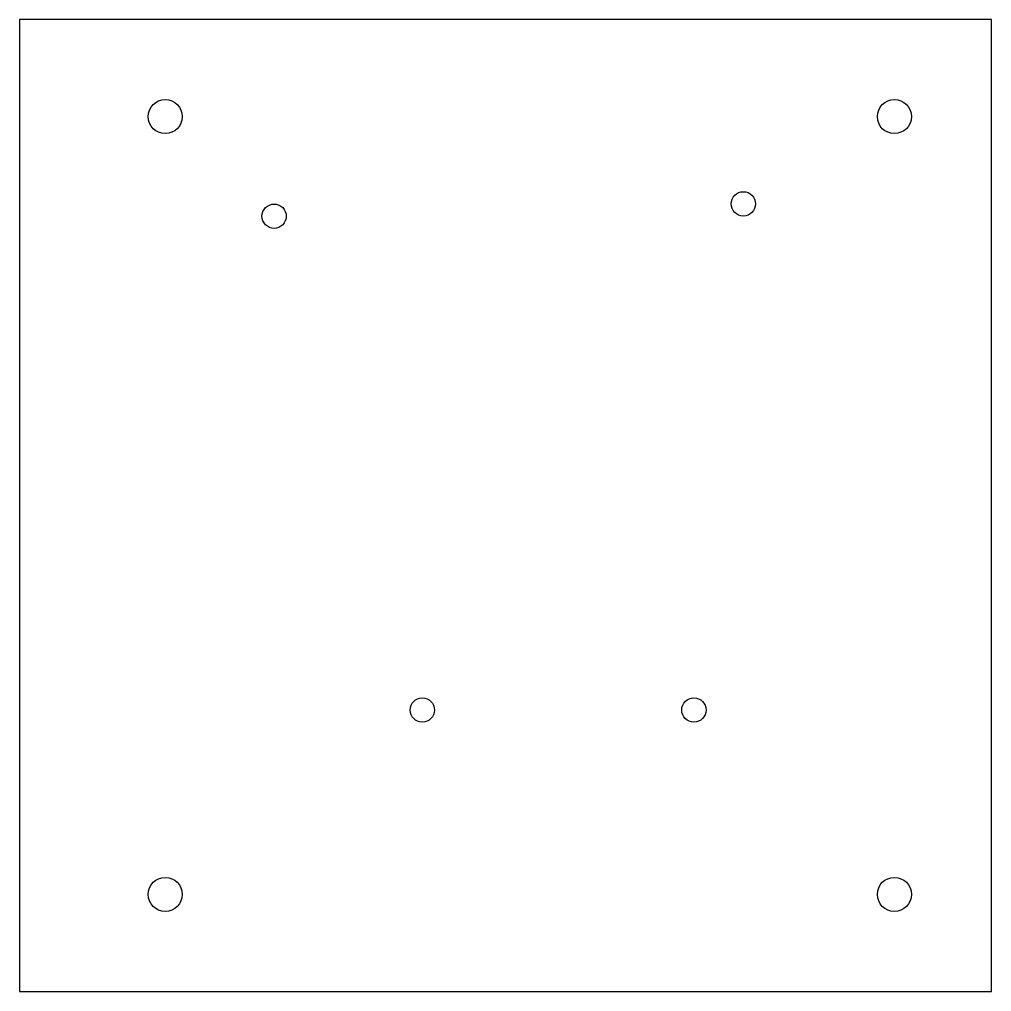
# Model space of a CAD drawing. Header units: millimetres. Extents: x 0 to 100, y 0 to 100.
import ezdxf

# ---------------------------------------------------------------- set-up
doc = ezdxf.new("R2010")
doc.units = ezdxf.units.MM

msp = doc.modelspace()

# ---------------------------------------------------------------- linework, layer by layer
msp.add_lwpolyline([(0, 0), (100, 0), (100, 100), (0, 100)], close=True)
for centre, radius in [((15, 90), 1.75), ((90, 90), 1.75), ((74.46, 81.03), 1.25), ((26.2, 79.76), 1.25), ((41.44, 28.96), 1.25), ((69.38, 28.96), 1.25), ((15, 10), 1.75), ((90, 10), 1.75)]:
    msp.add_circle(centre, radius)

doc.saveas('drawing.dxf')
